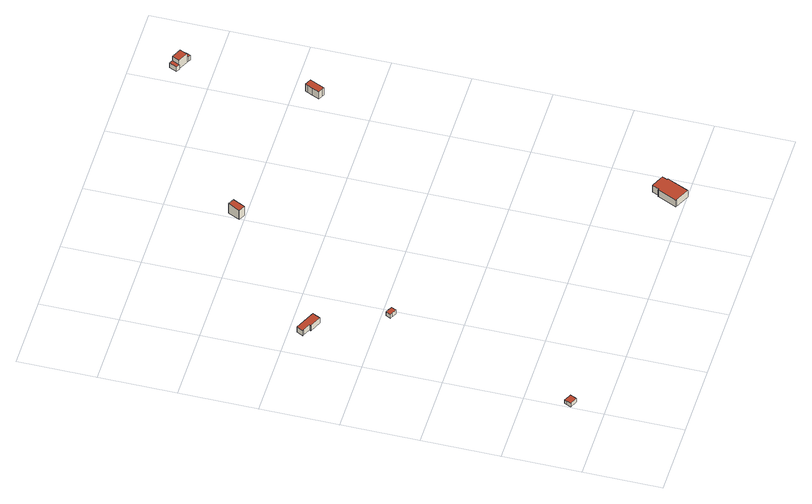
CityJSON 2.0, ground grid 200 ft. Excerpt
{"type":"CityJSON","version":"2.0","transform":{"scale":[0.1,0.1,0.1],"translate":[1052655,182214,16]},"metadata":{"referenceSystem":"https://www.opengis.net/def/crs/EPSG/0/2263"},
"CityObjects":{
"building1":{"type":"Building","attributes":{"name":"Garage_3511006607","BIN":"4528282"},"geometry":[{"type":"MultiSurface","lod":"2","boundaries":[[[0,1,2,3,4,5]],[[6,7,8,9,10,11]],[[6,11,5,4]],[[7,6,4,3]],[[8,7,3,2]],[[9,8,2,1]],[[10,9,1,0]],[[11,10,0,5]]],"semantics":{"surfaces":[{"type":"GroundSurface"},{"type":"RoofSurface","BIN":"4528282"},{"type":"WallSurface"}],"values":[0,1,2,2,2,2,2,2]}}]},
"building2":{"type":"Building","attributes":{"name":"Bldg_3210021062","BIN":"4280937"},"geometry":[{"type":"MultiSurface","lod":"2","boundaries":[[[12,13,14,15,16,17,18,19,20,21,22,23]],[[24,25,26,27,28,29,30,31,32,33,34,35]],[[22,21,35,34]],[[23,22,34,33]],[[12,23,33,32]],[[13,12,32,31]],[[14,13,31,30]],[[15,14,30,29]],[[16,15,29,28]],[[17,16,28,27]],[[18,17,27,26]],[[19,18,26,25]],[[20,19,25,24]],[[21,20,24,35]]],"semantics":{"surfaces":[{"type":"RoofSurface","BIN":"4280937"},{"type":"GroundSurface"},{"type":"WallSurface"}],"values":[0,1,2,2,2,2,2,2,2,2,2,2,2,2]}}]},
"building3":{"type":"Building","attributes":{"name":"Garage_3511019224","BIN":"4568226"},"geometry":[{"type":"MultiSurface","lod":"2","boundaries":[[[36,37,38,39,40,41]],[[42,43,44,45,46,47]],[[36,41,47,46]],[[37,36,46,45]],[[38,37,45,44]],[[39,38,44,43]],[[40,39,43,42]],[[41,40,42,47]]],"semantics":{"surfaces":[{"type":"RoofSurface","BIN":"4568226"},{"type":"GroundSurface"},{"type":"WallSurface"}],"values":[0,1,2,2,2,2,2,2]}}]},
"building4":{"type":"Building","attributes":{"name":"Bldg_3210011861","BIN":"4282394"},"geometry":[{"type":"MultiSurface","lod":"2","boundaries":[[[48,49,50,51,52]],[[53,54,55,56,57]],[[48,52,57,56]],[[49,48,56,55]],[[50,49,55,54]],[[51,50,54,53]],[[52,51,53,57]]],"semantics":{"surfaces":[{"type":"RoofSurface","BIN":"4282394"},{"type":"GroundSurface"},{"type":"WallSurface"}],"values":[0,1,2,2,2,2,2]}}]},
"building5":{"type":"Building","attributes":{"name":"Bldg_3210002411","BIN":"4283786"},"geometry":[{"type":"MultiSurface","lod":"2","boundaries":[[[58,59,60,61,62,63,64,65,66,67,68,69]],[[70,71,72,73,74,75,76,77,78,79,80,81]],[[58,69,81,80]],[[59,58,80,79]],[[60,59,79,78]],[[61,60,78,77]],[[62,61,77,76]],[[63,62,76,75]],[[64,63,75,74]],[[65,64,74,73]],[[66,65,73,72]],[[67,66,72,71]],[[68,67,71,70]],[[69,68,70,81]]],"semantics":{"surfaces":[{"type":"RoofSurface","BIN":"4283786"},{"type":"GroundSurface"},{"type":"WallSurface"}],"values":[0,1,2,2,2,2,2,2,2,2,2,2,2,2]}}]},
"building6":{"type":"Building","attributes":{"name":"Bldg_3210013422","BIN":"4282467"},"geometry":[{"type":"MultiSurface","lod":"2","boundaries":[[[82,83,84,85,86,87,88]],[[89,90,91,92,93,94,95]],[[84,83,95,94]],[[85,84,94,93]],[[86,85,93,92]],[[87,86,92,91]],[[88,87,91,90]],[[82,88,90,89]],[[83,82,89,95]]],"semantics":{"surfaces":[{"type":"RoofSurface","BIN":"4282467"},{"type":"GroundSurface"},{"type":"WallSurface"}],"values":[0,1,2,2,2,2,2,2,2]}}]},
"building7":{"type":"Building","attributes":{"name":"Bldg_3210019787","BIN":"4282415"},"geometry":[{"type":"MultiSurface","lod":"2","boundaries":[[[96,97,98,99,100,101,102,103]],[[104,105,106,107]],[[108,109,110,111,112]],[[113,114,115,116,117,118,119,120,121,122,123,124,125]],[[111,105,104,112]],[[96,107,106,97]],[[108,112,125,124]],[[109,108,124,123]],[[110,109,123,122]],[[111,110,122,121]],[[106,105,121,120]],[[98,97,120,119]],[[99,98,119,118]],[[100,99,118,117]],[[101,100,117,116]],[[102,101,116,115]],[[103,102,115,114]],[[96,103,114,113]],[[104,107,113,125]]],"semantics":{"surfaces":[{"type":"RoofSurface","BIN":"4282415"},{"type":"GroundSurface"},{"type":"WallSurface"}],"values":[0,0,0,1,2,2,2,2,2,2,2,2,2,2,2,2,2,2,2]}}]}
},
"vertices":[
[202,746,42],[9,839,42],[67,959,42],[93,1013,42],[227,948,42],[286,919,42],[227,948,155],[93,1013,155],[67,959,155],[9,839,155],[202,746,155],[286,919,155],
[1145,7572,247],[673,7796,247],[594,7630,247],[591,7624,247],[616,7613,247],[818,7517,247],[805,7491,247],[804,7488,247],[1106,7344,247],[1135,7405,247],[1181,7501,247],[1202,7545,247],[1106,7344,67],[804,7488,67],[805,7491,67],[818,7517,67],[616,7613,67],[591,7624,67],[594,7630,67],[673,7796,67],[1145,7572,67],[1202,7545,67],[1181,7501,67],[1135,7405,67],
[1858,5860,172],[1789,5892,172],[1732,5771,172],[1779,5749,172],[1912,5686,172],[1969,5808,172],[1912,5686,41],[1779,5749,41],[1732,5771,41],[1789,5892,41],[1858,5860,41],[1969,5808,41],
[4131,10429,335],[3998,10149,335],[3986,10123,335],[4146,10047,335],[4292,10353,335],[4146,10047,21],[3986,10123,21],[3998,10149,21],[4131,10429,21],[4292,10353,21],
[7663,792,226],[7499,866,226],[7418,688,226],[7386,702,226],[7379,686,226],[7153,189,226],[7174,179,226],[7551,8,226],[7805,568,226],[7775,582,226],[7808,656,226],[7835,714,226],[7808,656,4],[7775,582,4],[7805,568,4],[7551,8,4],[7174,179,4],[7153,189,4],[7379,686,4],[7386,702,4],[7418,688,4],[7499,866,4],[7663,792,4],[7835,714,4],
[8568,9742,241],[8534,9668,241],[8485,9562,241],[8392,9358,241],[8485,9315,241],[8557,9282,241],[8733,9666,241],[8568,9742,2],[8733,9666,2],[8557,9282,2],[8485,9315,2],[8392,9358,2],[8485,9562,2],[8534,9668,2],
[8781,12900,203],[8695,12710,203],[8754,12684,203],[8751,12677,203],[8799,12655,203],[8851,12771,203],[8823,12784,203],[8859,12864,203],[8515,13020,340],[8429,12831,340],[8695,12710,340],[8781,12900,340],[8423,13062,203],[8334,12865,203],[8426,12824,203],[8429,12831,203],[8515,13020,203],[8781,12900,52],[8859,12864,52],[8823,12784,52],[8851,12771,52],[8799,12655,52],[8751,12677,52],[8754,12684,52],[8695,12710,52],[8429,12831,52],[8426,12824,52],[8334,12865,52],[8423,13062,52],[8515,13020,52]
]}
